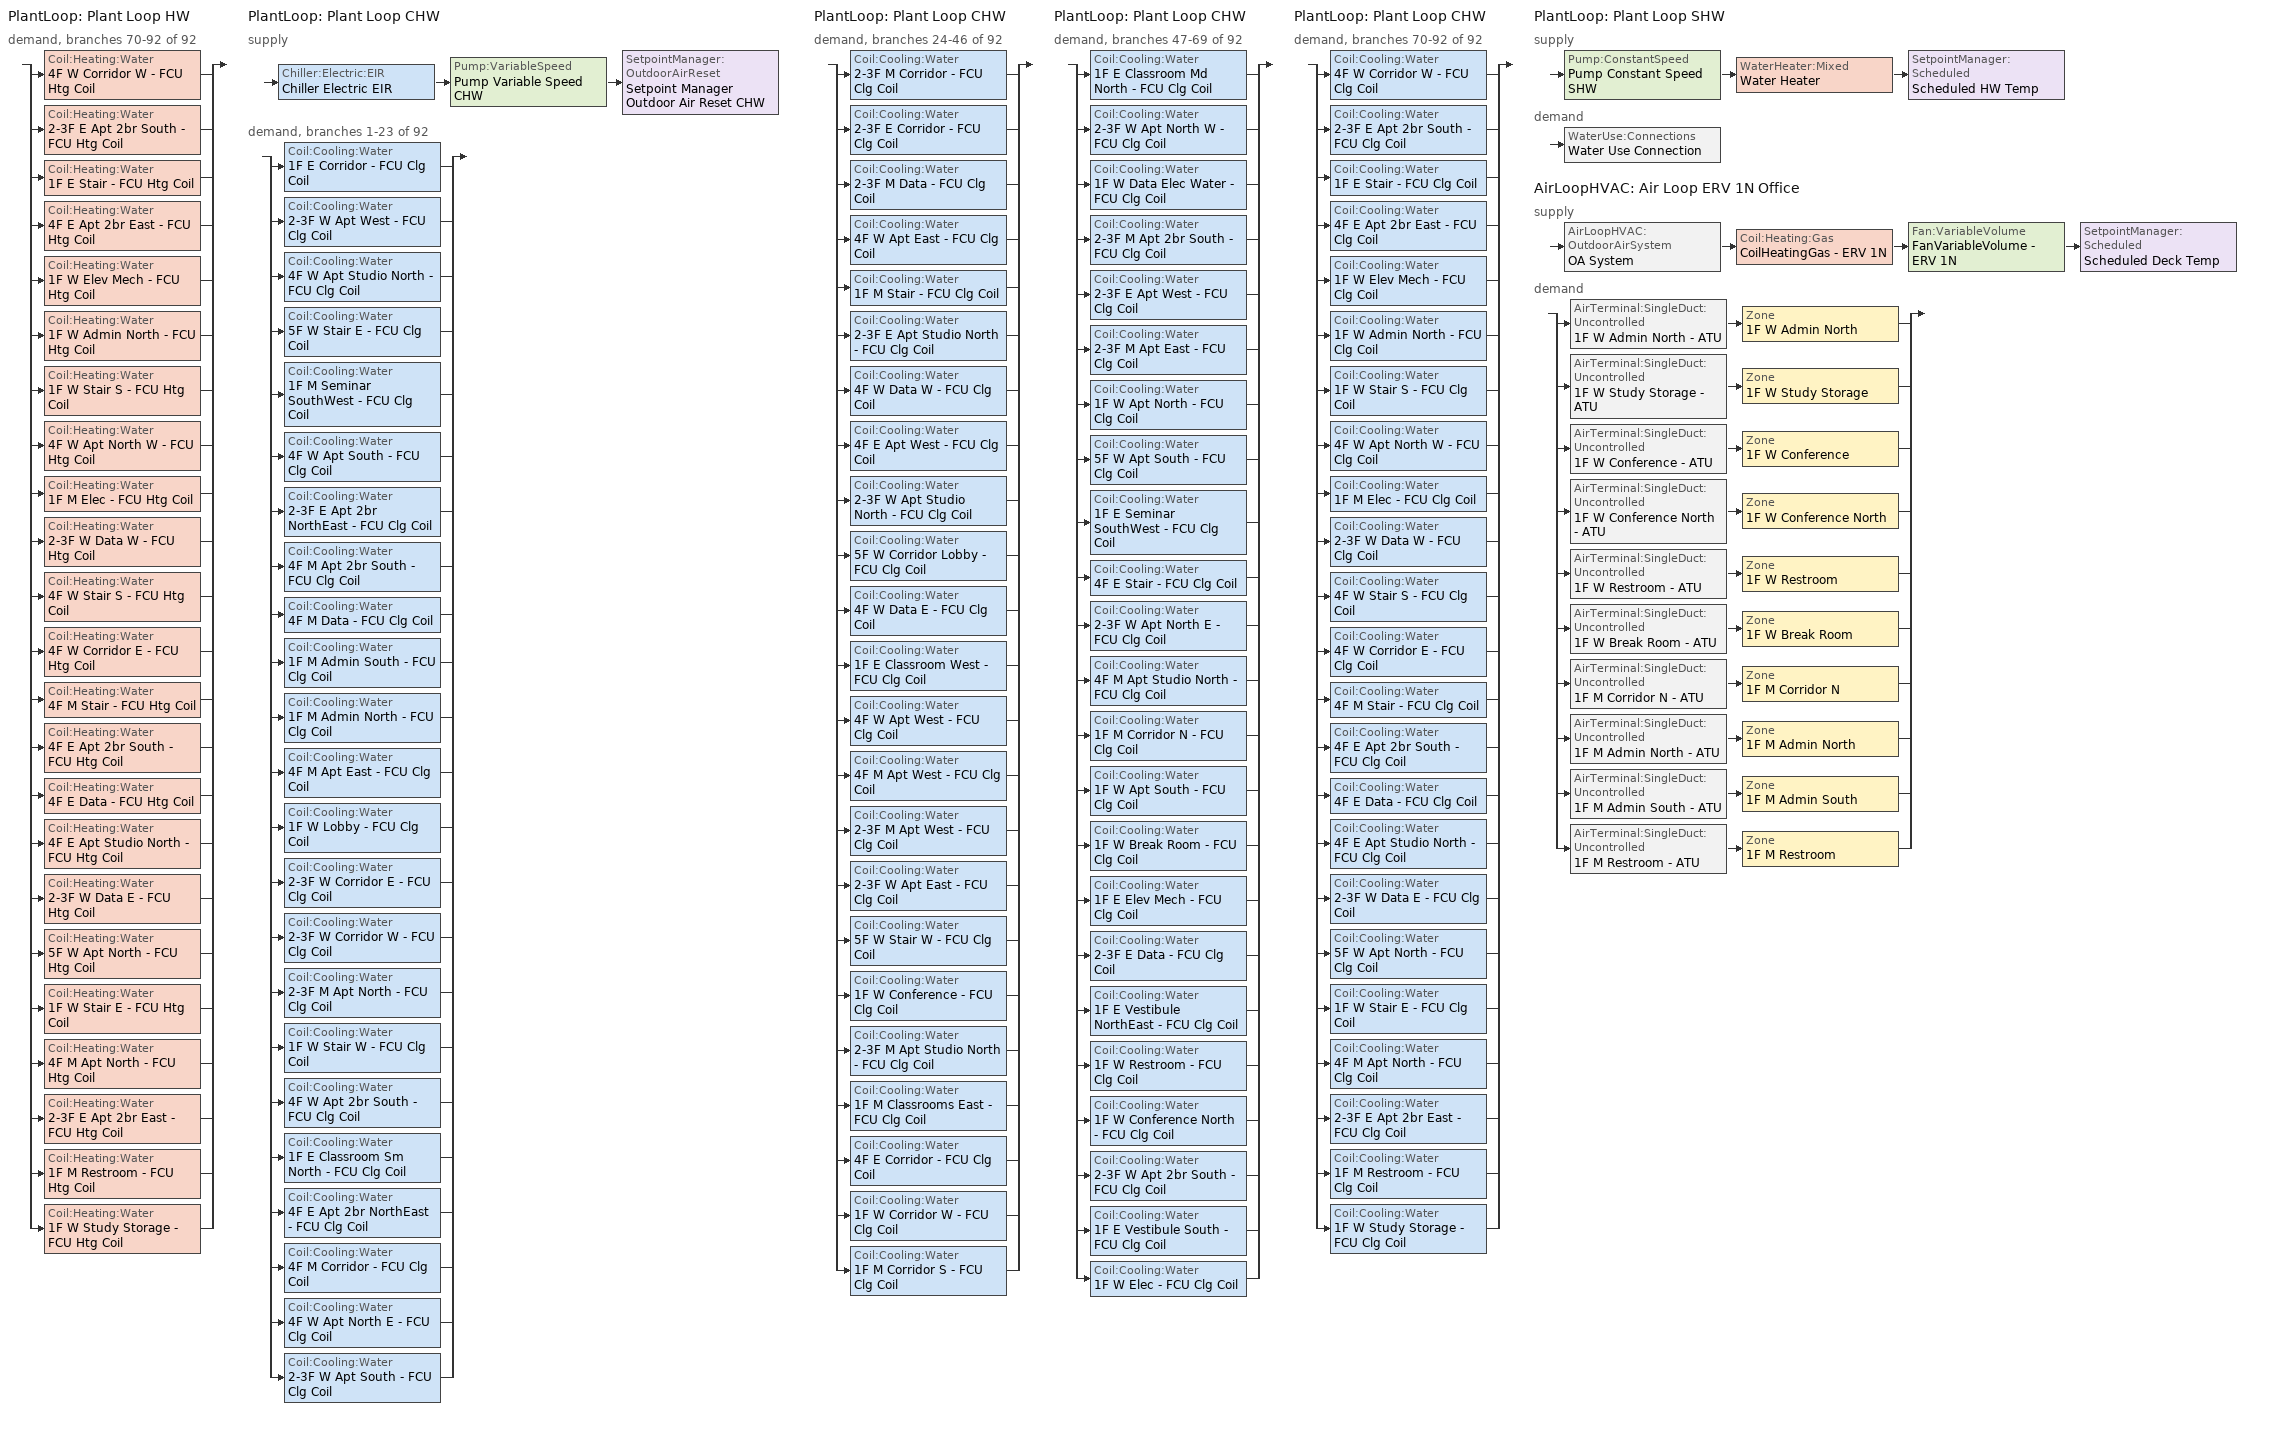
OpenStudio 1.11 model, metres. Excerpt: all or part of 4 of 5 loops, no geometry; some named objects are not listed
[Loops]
PlantLoop 'Plant Loop HW'
 demand, branches 70-92 of 92: split
  | Coil:Heating:Water '4F W Corridor W - FCU Htg Coil'
  | Coil:Heating:Water '2-3F E Apt 2br South - FCU Htg Coil'
  | Coil:Heating:Water '1F E Stair - FCU Htg Coil'
  | Coil:Heating:Water '4F E Apt 2br East - FCU Htg Coil'
  | Coil:Heating:Water '1F W Elev Mech - FCU Htg Coil'
  | Coil:Heating:Water '1F W Admin North - FCU Htg Coil'
  | Coil:Heating:Water '1F W Stair S - FCU Htg Coil'
  | Coil:Heating:Water '4F W Apt North W - FCU Htg Coil'
  | Coil:Heating:Water '1F M Elec - FCU Htg Coil'
  | Coil:Heating:Water '2-3F W Data W - FCU Htg Coil'
  | Coil:Heating:Water '4F W Stair S - FCU Htg Coil'
  | Coil:Heating:Water '4F W Corridor E - FCU Htg Coil'
  | Coil:Heating:Water '4F M Stair - FCU Htg Coil'
  | Coil:Heating:Water '4F E Apt 2br South - FCU Htg Coil'
  | Coil:Heating:Water '4F E Data - FCU Htg Coil'
  | Coil:Heating:Water '4F E Apt Studio North - FCU Htg Coil'
  | Coil:Heating:Water '2-3F W Data E - FCU Htg Coil'
  | Coil:Heating:Water '5F W Apt North - FCU Htg Coil'
  | Coil:Heating:Water '1F W Stair E - FCU Htg Coil'
  | Coil:Heating:Water '4F M Apt North - FCU Htg Coil'
  | Coil:Heating:Water '2-3F E Apt 2br East - FCU Htg Coil'
  | Coil:Heating:Water '1F M Restroom - FCU Htg Coil'
  | Coil:Heating:Water '1F W Study Storage - FCU Htg Coil'
PlantLoop 'Plant Loop CHW'
 supply: Chiller:Electric:EIR 'Chiller Electric EIR' > Pump:VariableSpeed 'Pump Variable Speed CHW' > SetpointManager:OutdoorAirReset 'Setpoint Manager Outdoor Air Reset CHW'
 demand, branches 1-23 of 92: split
  | Coil:Cooling:Water '1F E Corridor - FCU Clg Coil'
  | Coil:Cooling:Water '2-3F W Apt West - FCU Clg Coil'
  | Coil:Cooling:Water '4F W Apt Studio North - FCU Clg Coil'
  | Coil:Cooling:Water '5F W Stair E - FCU Clg Coil'
  | Coil:Cooling:Water '1F M Seminar SouthWest - FCU Clg Coil'
  | Coil:Cooling:Water '4F W Apt South - FCU Clg Coil'
  | Coil:Cooling:Water '2-3F E Apt 2br NorthEast - FCU Clg Coil'
  | Coil:Cooling:Water '4F M Apt 2br South - FCU Clg Coil'
  | Coil:Cooling:Water '4F M Data - FCU Clg Coil'
  | Coil:Cooling:Water '1F M Admin South - FCU Clg Coil'
  | Coil:Cooling:Water '1F M Admin North - FCU Clg Coil'
  | Coil:Cooling:Water '4F M Apt East - FCU Clg Coil'
  | Coil:Cooling:Water '1F W Lobby - FCU Clg Coil'
  | Coil:Cooling:Water '2-3F W Corridor E - FCU Clg Coil'
  | Coil:Cooling:Water '2-3F W Corridor W - FCU Clg Coil'
  | Coil:Cooling:Water '2-3F M Apt North - FCU Clg Coil'
  | Coil:Cooling:Water '1F W Stair W - FCU Clg Coil'
  | Coil:Cooling:Water '4F W Apt 2br South - FCU Clg Coil'
  | Coil:Cooling:Water '1F E Classroom Sm North - FCU Clg Coil'
  | Coil:Cooling:Water '4F E Apt 2br NorthEast - FCU Clg Coil'
  | Coil:Cooling:Water '4F M Corridor - FCU Clg Coil'
  | Coil:Cooling:Water '4F W Apt North E - FCU Clg Coil'
  | Coil:Cooling:Water '2-3F W Apt South - FCU Clg Coil'
PlantLoop 'Plant Loop CHW'
 demand, branches 24-46 of 92: split
  | Coil:Cooling:Water '2-3F M Corridor - FCU Clg Coil'
  | Coil:Cooling:Water '2-3F E Corridor - FCU Clg Coil'
  | Coil:Cooling:Water '2-3F M Data - FCU Clg Coil'
  | Coil:Cooling:Water '4F W Apt East - FCU Clg Coil'
  | Coil:Cooling:Water '1F M Stair - FCU Clg Coil'
  | Coil:Cooling:Water '2-3F E Apt Studio North - FCU Clg Coil'
  | Coil:Cooling:Water '4F W Data W - FCU Clg Coil'
  | Coil:Cooling:Water '4F E Apt West - FCU Clg Coil'
  | Coil:Cooling:Water '2-3F W Apt Studio North - FCU Clg Coil'
  | Coil:Cooling:Water '5F W Corridor Lobby - FCU Clg Coil'
  | Coil:Cooling:Water '4F W Data E - FCU Clg Coil'
  | Coil:Cooling:Water '1F E Classroom West - FCU Clg Coil'
  | Coil:Cooling:Water '4F W Apt West - FCU Clg Coil'
  | Coil:Cooling:Water '4F M Apt West - FCU Clg Coil'
  | Coil:Cooling:Water '2-3F M Apt West - FCU Clg Coil'
  | Coil:Cooling:Water '2-3F W Apt East - FCU Clg Coil'
  | Coil:Cooling:Water '5F W Stair W - FCU Clg Coil'
  | Coil:Cooling:Water '1F W Conference - FCU Clg Coil'
  | Coil:Cooling:Water '2-3F M Apt Studio North - FCU Clg Coil'
  | Coil:Cooling:Water '1F M Classrooms East - FCU Clg Coil'
  | Coil:Cooling:Water '4F E Corridor - FCU Clg Coil'
  | Coil:Cooling:Water '1F W Corridor W - FCU Clg Coil'
  | Coil:Cooling:Water '1F M Corridor S - FCU Clg Coil'
PlantLoop 'Plant Loop CHW'
 demand, branches 47-69 of 92: split
  | Coil:Cooling:Water '1F E Classroom Md North - FCU Clg Coil'
  | Coil:Cooling:Water '2-3F W Apt North W - FCU Clg Coil'
  | Coil:Cooling:Water '1F W Data Elec Water - FCU Clg Coil'
  | Coil:Cooling:Water '2-3F M Apt 2br South - FCU Clg Coil'
  | Coil:Cooling:Water '2-3F E Apt West - FCU Clg Coil'
  | Coil:Cooling:Water '2-3F M Apt East - FCU Clg Coil'
  | Coil:Cooling:Water '1F W Apt North - FCU Clg Coil'
  | Coil:Cooling:Water '5F W Apt South - FCU Clg Coil'
  | Coil:Cooling:Water '1F E Seminar SouthWest - FCU Clg Coil'
  | Coil:Cooling:Water '4F E Stair - FCU Clg Coil'
  | Coil:Cooling:Water '2-3F W Apt North E - FCU Clg Coil'
  | Coil:Cooling:Water '4F M Apt Studio North - FCU Clg Coil'
  | Coil:Cooling:Water '1F M Corridor N - FCU Clg Coil'
  | Coil:Cooling:Water '1F W Apt South - FCU Clg Coil'
  | Coil:Cooling:Water '1F W Break Room - FCU Clg Coil'
  | Coil:Cooling:Water '1F E Elev Mech - FCU Clg Coil'
  | Coil:Cooling:Water '2-3F E Data - FCU Clg Coil'
  | Coil:Cooling:Water '1F E Vestibule NorthEast - FCU Clg Coil'
  | Coil:Cooling:Water '1F W Restroom - FCU Clg Coil'
  | Coil:Cooling:Water '1F W Conference North - FCU Clg Coil'
  | Coil:Cooling:Water '2-3F W Apt 2br South - FCU Clg Coil'
  | Coil:Cooling:Water '1F E Vestibule South - FCU Clg Coil'
  | Coil:Cooling:Water '1F W Elec - FCU Clg Coil'
PlantLoop 'Plant Loop CHW'
 demand, branches 70-92 of 92: split
  | Coil:Cooling:Water '4F W Corridor W - FCU Clg Coil'
  | Coil:Cooling:Water '2-3F E Apt 2br South - FCU Clg Coil'
  | Coil:Cooling:Water '1F E Stair - FCU Clg Coil'
  | Coil:Cooling:Water '4F E Apt 2br East - FCU Clg Coil'
  | Coil:Cooling:Water '1F W Elev Mech - FCU Clg Coil'
  | Coil:Cooling:Water '1F W Admin North - FCU Clg Coil'
  | Coil:Cooling:Water '1F W Stair S - FCU Clg Coil'
  | Coil:Cooling:Water '4F W Apt North W - FCU Clg Coil'
  | Coil:Cooling:Water '1F M Elec - FCU Clg Coil'
  | Coil:Cooling:Water '2-3F W Data W - FCU Clg Coil'
  | Coil:Cooling:Water '4F W Stair S - FCU Clg Coil'
  | Coil:Cooling:Water '4F W Corridor E - FCU Clg Coil'
  | Coil:Cooling:Water '4F M Stair - FCU Clg Coil'
  | Coil:Cooling:Water '4F E Apt 2br South - FCU Clg Coil'
  | Coil:Cooling:Water '4F E Data - FCU Clg Coil'
  | Coil:Cooling:Water '4F E Apt Studio North - FCU Clg Coil'
  | Coil:Cooling:Water '2-3F W Data E - FCU Clg Coil'
  | Coil:Cooling:Water '5F W Apt North - FCU Clg Coil'
  | Coil:Cooling:Water '1F W Stair E - FCU Clg Coil'
  | Coil:Cooling:Water '4F M Apt North - FCU Clg Coil'
  | Coil:Cooling:Water '2-3F E Apt 2br East - FCU Clg Coil'
  | Coil:Cooling:Water '1F M Restroom - FCU Clg Coil'
  | Coil:Cooling:Water '1F W Study Storage - FCU Clg Coil'
PlantLoop 'Plant Loop SHW'
 supply: Pump:ConstantSpeed 'Pump Constant Speed SHW' > WaterHeater:Mixed 'Water Heater' > SetpointManager:Scheduled 'Scheduled HW Temp'
 demand: WaterUse:Connections 'Water Use Connection'
AirLoopHVAC 'Air Loop ERV 1N Office'
 supply: AirLoopHVAC:OutdoorAirSystem 'OA System' > Coil:Heating:Gas 'CoilHeatingGas - ERV 1N' > Fan:VariableVolume 'FanVariableVolume - ERV 1N' > SetpointManager:Scheduled 'Scheduled Deck Temp'
 demand: split
  | AirTerminal:SingleDuct:Uncontrolled '1F W Admin North - ATU' > Zone '1F W Admin North'
  | AirTerminal:SingleDuct:Uncontrolled '1F W Study Storage - ATU' > Zone '1F W Study Storage'
  | AirTerminal:SingleDuct:Uncontrolled '1F W Conference - ATU' > Zone '1F W Conference'
  | AirTerminal:SingleDuct:Uncontrolled '1F W Conference North - ATU' > Zone '1F W Conference North'
  | AirTerminal:SingleDuct:Uncontrolled '1F W Restroom - ATU' > Zone '1F W Restroom'
  | AirTerminal:SingleDuct:Uncontrolled '1F W Break Room - ATU' > Zone '1F W Break Room'
  | AirTerminal:SingleDuct:Uncontrolled '1F M Corridor N - ATU' > Zone '1F M Corridor N'
  | AirTerminal:SingleDuct:Uncontrolled '1F M Admin North - ATU' > Zone '1F M Admin North'
  | AirTerminal:SingleDuct:Uncontrolled '1F M Admin South - ATU' > Zone '1F M Admin South'
  | AirTerminal:SingleDuct:Uncontrolled '1F M Restroom - ATU' > Zone '1F M Restroom'
[Sizing:Zone] Zone Cooling Design Supply Air Temperature Input Method=SupplyAirTemperature; Zone Cooling Design Supply Air Temperature {C}=12.7778; Zone Cooling Design Supply Air Temperature Difference {deltaC}=11.11; Zone Heating Design Supply Air Temperature Input Method=SupplyAirTemperature; Zone Heating Design Supply Air Temperature {C}=40; Zone Heating Design Supply Air Temperature Difference {deltaC}=11.11; Zone Cooling Design Supply Air Humidity Ratio {kg-H2O/kg-air}=0.0085; Zone Heating Design Supply Air Humidity Ratio {kg-H2O/kg-air}=0.008; Cooling Design Air Flow Method=DesignDay; Heating Design Air Flow Method=DesignDay; Account for Dedicated Outdoor Air System=No; Dedicated Outdoor Air System Control Strategy=NeutralSupplyAir; Dedicated Outdoor Air Low Setpoint Temperature for Design {C}=Autosize; Dedicated Outdoor Air High Setpoint Temperature for Design {C}=Autosize
1F W Stair E; 4F E Apt Studio North; 1F M Elec; 1F M Corridor N; 4F W Apt North W; 1F W Admin North; 1F W Break Room; 2-3F W Data E; 4F W Corridor E; 1F W Conference; 1F W Study Storage; 4F E Data; 1F W Conference North; 1F W Restroom; 4F W Corridor W; 5F W Apt North; 1F M Admin South; 1F M Admin North; 1F M Restroom; 4F M Stair; 4F W Stair S; 2-3F E Apt 2br South; 1F W Stair S; 2-3F E Apt 2br East; 1F W Elev Mech; 1F E Stair; 2-3F W Data W; 4F E Apt 2br East; 4F E Apt 2br South; 4F M Apt North
[Zone equipment]
1F W Stair E: 1F W Stair E - FCU
4F E Apt Studio North: 4F E Apt Studio North - FCU, 4F E Apt Studio North EF
1F M Elec: 1F M Elec - FCU
1F M Corridor N: 1F M Corridor N - FCU, 1F M Corridor N - ATU
4F W Apt North W: 4F W Apt North W - FCU, 4F W Apt North W EF
1F W Admin North: 1F W Admin North - FCU, 1F W Admin North - ATU
1F W Break Room: 1F W Break Room - FCU, 1F W Break Room - ATU
2-3F W Data E: 2-3F W Data E - FCU
4F W Corridor E: 4F W Corridor E - FCU, 4F W Corridor E EF
1F W Conference: 1F W Conference - FCU, 1F W Conference - ATU
1F W Study Storage: 1F W Study Storage - FCU, 1F W Study Storage - ATU
4F E Data: 4F E Data - FCU
1F W Conference North: 1F W Conference North - FCU, 1F W Conference North - ATU
1F W Restroom: 1F W Restroom - FCU, 1F W Restroom - ATU
4F W Corridor W: 4F W Corridor W - FCU, 4F W Corridor W EF
5F W Apt North: 5F W Apt North - FCU, 5F W Apt North EF
1F M Admin South: 1F M Admin South - FCU, 1F M Admin South - ATU
1F M Admin North: 1F M Admin North - FCU, 1F M Admin North - ATU
1F M Restroom: 1F M Restroom - FCU, 1F M Restroom - ATU
4F M Stair: 4F M Stair - FCU
4F W Stair S: 4F W Stair S - FCU
2-3F E Apt 2br South: 2-3F E Apt 2br South - FCU, 2-3F E Apt 2br South EF
1F W Stair S: 1F W Stair S - FCU
2-3F E Apt 2br East: 2-3F E Apt 2br East - FCU, 2-3F E Apt 2br East EF
1F W Elev Mech: 1F W Elev Mech - FCU
1F E Stair: 1F E Stair - FCU
2-3F W Data W: 2-3F W Data W - FCU
4F E Apt 2br East: 4F E Apt 2br East - FCU, 4F E Apt 2br East EF
4F E Apt 2br South: 4F E Apt 2br South - FCU, 4F E Apt 2br South EF
4F M Apt North: 4F M Apt North - FCU, 4F M Apt North EF
[PlantLoop] Plant Loop Volume {m3}=Autocalculate; Load Distribution Scheme=Optimal
Name | Maximum Loop Temperature {C} | Minimum Loop Temperature {C} | Maximum Loop Flow Rate {m3/s}
Plant Loop CHW | 15.5556 | 5.68434e-14 | Autosize
Plant Loop SHW
[Sizing:Plant] Sizing Option=NonCoincident; Zone Timesteps in Averaging Window=1; Coincident Sizing Factor Mode=None
Name | Loop Type | Design Loop Exit Temperature {C} | Loop Design Temperature Difference {deltaC}
Plant Loop CHW | Cooling | 6.66667 | 6.66667
Plant Loop SHW | Heating | 82 | 11
[SetpointManager:OutdoorAirReset]
Setpoint Manager Outdoor Air Reset CHW: Control Variable=Temperature; Setpoint at Outdoor Low Temperature {C}=11.1111; Outdoor Low Temperature {C}=4.44444; Setpoint at Outdoor High Temperature {C}=6.66667; Outdoor High Temperature {C}=15.5556
[Chiller:Electric:EIR]
Chiller Electric EIR: Reference Capacity {W}=910513; Reference COP {W/W}=4.1; Reference Leaving Chilled Water Temperature {C}=8.88889; Reference Entering Condenser Fluid Temperature {C}=18.3333; Reference Chilled Water Flow Rate {m3/s}=0.0326176; Cooling Capacity Function of Temperature Curve=Curve Biquadratic 1; Electric Input to Cooling Output Ratio Function of Temperature Curve=Curve Biquadratic 2; Electric Input to Cooling Output Ratio Function of Part Load Ratio Curve=Curve Quadratic 1; Minimum Part Load Ratio=0.1; Minimum Unloading Ratio=0.2; Condenser Type=EvaporativelyCooled; Chiller Flow Mode=ConstantFlow; Design Heat Recovery Water Flow Rate {m3/s}=0; Sizing Factor=1; Basin Heater Capacity {W/K}=0; Basin Heater Setpoint Temperature {C}=10
[Coil:Heating:Water] Performance Input Method=NominalCapacity; Rated Inlet Water Temperature {C}=60; Rated Inlet Air Temperature {C}=20; Rated Outlet Water Temperature {C}=29.4444; Rated Outlet Air Temperature {C}=29.4444
Name | Availability Schedule | Rated Capacity {W}
4F W Corridor W - FCU Htg Coil | Always On Discrete | 9574.63
2-3F E Apt 2br South - FCU Htg Coil; 4F E Apt 2br South - FCU Htg Coil | Always On Discrete | 9129.75
1F E Stair - FCU Htg Coil; 1F W Stair S - FCU Htg Coil; 1F W Stair E - FCU Htg Coil | Always On Discrete | 5158.05
4F E Apt 2br East - FCU Htg Coil | Always On Discrete | 15126
1F W Elev Mech - FCU Htg Coil; 1F M Elec - FCU Htg Coil; 2-3F W Data W - FCU Htg Coil; 4F W Corridor E - FCU Htg Coil; 4F E Data - FCU Htg Coil; 2-3F W Data E - FCU Htg Coil | Always OFF | 0
1F W Admin North - FCU Htg Coil | Always On Discrete | 7287.51
4F W Apt North W - FCU Htg Coil; 5F W Apt North - FCU Htg Coil | Always On Discrete | 18814
4F W Stair S - FCU Htg Coil; 4F M Stair - FCU Htg Coil | Always On Discrete | 4077.5
4F E Apt Studio North - FCU Htg Coil | Always On Discrete | 11425.1
4F M Apt North - FCU Htg Coil | Always On Discrete | 7388.91
2-3F E Apt 2br East - FCU Htg Coil | Always On Discrete | Autosize
1F M Restroom - FCU Htg Coil | Always On Discrete | 1434.58
1F W Study Storage - FCU Htg Coil | Always On Discrete | 7344.95
[Coil:Cooling:Water] Design Inlet Water Temperature {C}=7.77778; Design Inlet Air Temperature {C}=21.1111; Design Outlet Air Temperature {C}=14.4444; Type of Analysis=SimpleAnalysis; Heat Exchanger Configuration=CounterFlow
Name | Availability Schedule | Design Water Flow Rate {m3/s} | Design Air Flow Rate {m3/s}
1F E Corridor - FCU Clg Coil; 2-3F W Apt West - FCU Clg Coil; 4F W Apt Studio North - FCU Clg Coil; 5F W Stair E - FCU Clg Coil; 1F M Seminar SouthWest - FCU Clg Coil; 4F W Apt South - FCU Clg Coil; 2-3F E Apt 2br NorthEast - FCU Clg Coil; 4F M Apt 2br South - FCU Clg Coil; 4F M Data - FCU Clg Coil; 1F M Admin South - FCU Clg Coil; 1F M Admin North - FCU Clg Coil; 4F M Apt East - FCU Clg Coil; 1F W Lobby - FCU Clg Coil; 2-3F W Corridor E - FCU Clg Coil; 2-3F W Corridor W - FCU Clg Coil; 2-3F M Apt North - FCU Clg Coil; 4F W Apt 2br South - FCU Clg Coil; 4F E Apt 2br NorthEast - FCU Clg Coil; 4F M Corridor - FCU Clg Coil; 4F W Apt North E - FCU Clg Coil; 2-3F W Apt South - FCU Clg Coil; 2-3F M Corridor - FCU Clg Coil; 2-3F E Corridor - FCU Clg Coil; 2-3F M Data - FCU Clg Coil; 4F W Apt East - FCU Clg Coil; 2-3F E Apt Studio North - FCU Clg Coil; 4F W Data W - FCU Clg Coil; 4F E Apt West - FCU Clg Coil; 2-3F W Apt Studio North - FCU Clg Coil; 5F W Corridor Lobby - FCU Clg Coil; 4F W Data E - FCU Clg Coil; 1F E Classroom West - FCU Clg Coil; 4F W Apt West - FCU Clg Coil; 4F M Apt West - FCU Clg Coil; 2-3F M Apt West - FCU Clg Coil; 2-3F W Apt East - FCU Clg Coil; 5F W Stair W - FCU Clg Coil; 1F W Conference - FCU Clg Coil; 2-3F M Apt Studio North - FCU Clg Coil; 1F M Classrooms East - FCU Clg Coil; 4F E Corridor - FCU Clg Coil; 1F M Corridor S - FCU Clg Coil; 2-3F W Apt North W - FCU Clg Coil; 1F W Data Elec Water - FCU Clg Coil; 2-3F M Apt 2br South - FCU Clg Coil; 2-3F E Apt West - FCU Clg Coil; 2-3F M Apt East - FCU Clg Coil; 1F W Apt North - FCU Clg Coil; 5F W Apt South - FCU Clg Coil; 1F E Seminar SouthWest - FCU Clg Coil; 4F E Stair - FCU Clg Coil; 2-3F W Apt North E - FCU Clg Coil; 4F M Apt Studio North - FCU Clg Coil; 1F M Corridor N - FCU Clg Coil; 1F W Apt South - FCU Clg Coil; 1F W Break Room - FCU Clg Coil; 1F E Elev Mech - FCU Clg Coil; 2-3F E Data - FCU Clg Coil; 1F W Restroom - FCU Clg Coil; 1F W Conference North - FCU Clg Coil; 2-3F W Apt 2br South - FCU Clg Coil; 1F W Elec - FCU Clg Coil; 4F W Corridor W - FCU Clg Coil; 2-3F E Apt 2br South - FCU Clg Coil; 4F E Apt 2br East - FCU Clg Coil; 1F W Elev Mech - FCU Clg Coil; 1F W Admin North - FCU Clg Coil; 4F W Apt North W - FCU Clg Coil; 1F M Elec - FCU Clg Coil; 2-3F W Data W - FCU Clg Coil; 4F W Stair S - FCU Clg Coil; 4F W Corridor E - FCU Clg Coil; 4F M Stair - FCU Clg Coil; 4F E Apt 2br South - FCU Clg Coil; 4F E Data - FCU Clg Coil; 4F E Apt Studio North - FCU Clg Coil; 2-3F W Data E - FCU Clg Coil; 5F W Apt North - FCU Clg Coil; 4F M Apt North - FCU Clg Coil; 2-3F E Apt 2br East - FCU Clg Coil; 1F M Restroom - FCU Clg Coil; 1F W Study Storage - FCU Clg Coil | Always On Discrete
1F W Stair W - FCU Clg Coil; 1F M Stair - FCU Clg Coil; 1F E Vestibule NorthEast - FCU Clg Coil; 1F E Vestibule South - FCU Clg Coil; 1F E Stair - FCU Clg Coil; 1F W Stair S - FCU Clg Coil; 1F W Stair E - FCU Clg Coil | Always OFF
1F E Classroom Sm North - FCU Clg Coil; 1F E Classroom Md North - FCU Clg Coil | Always On Discrete | Autosize
1F W Corridor W - FCU Clg Coil | Always On Discrete | Autosize | Autosize
[ZoneHVAC:FourPipeFanCoil] Availability Schedule=Always On Discrete; Capacity Control Method=CyclingFan; Maximum Supply Air Flow Rate {m3/s}=autosize; Maximum Outdoor Air Flow Rate {m3/s}=0
Name | Supply Air Fan | Cooling Coil | Maximum Cold Water Flow Rate {m3/s} | Heating Coil | Maximum Hot Water Flow Rate {m3/s} | Medium Speed Supply Air Flow Ratio | Outdoor Air Schedule | Low Speed Supply Air Flow Ratio
4F W Corridor W - FCU | 4F W Corridor W - FCU Fan | 4F W Corridor W - FCU Clg Coil | autosize | 4F W Corridor W - FCU Htg Coil | autosize
2-3F E Apt 2br South - FCU | 2-3F E Apt 2br South - FCU Fan | 2-3F E Apt 2br South - FCU Clg Coil | autosize | 2-3F E Apt 2br South - FCU Htg Coil | autosize
1F E Stair - FCU | 1F E Stair - FCU Fan | 1F E Stair - FCU Clg Coil | autosize | 1F E Stair - FCU Htg Coil | autosize
4F E Apt 2br East - FCU | 4F E Apt 2br East - FCU Fan | 4F E Apt 2br East - FCU Clg Coil | autosize | 4F E Apt 2br East - FCU Htg Coil | autosize | 0.66
1F W Elev Mech - FCU | 1F W Elev Mech - FCU Fan | 1F W Elev Mech - FCU Clg Coil | autosize | 1F W Elev Mech - FCU Htg Coil | autosize
1F W Admin North - FCU | 1F W Admin North - FCU Fan | 1F W Admin North - FCU Clg Coil | autosize | 1F W Admin North - FCU Htg Coil | autosize |  | ControllerOutdoorAir - Offices
1F W Stair S - FCU | 1F W Stair S - FCU Fan | 1F W Stair S - FCU Clg Coil | autosize | 1F W Stair S - FCU Htg Coil | autosize
4F W Apt North W - FCU | 4F W Apt North W - FCU Fan | 4F W Apt North W - FCU Clg Coil | autosize | 4F W Apt North W - FCU Htg Coil | autosize | 0.66
1F M Elec - FCU | 1F M Elec - FCU Fan | 1F M Elec - FCU Clg Coil | autosize | 1F M Elec - FCU Htg Coil | autosize
2-3F W Data W - FCU | 2-3F W Data W - FCU Fan | 2-3F W Data W - FCU Clg Coil | autosize | 2-3F W Data W - FCU Htg Coil | autosize
4F W Stair S - FCU | 4F W Stair S - FCU Fan | 4F W Stair S - FCU Clg Coil | autosize | 4F W Stair S - FCU Htg Coil | autosize
4F W Corridor E - FCU | 4F W Corridor E - FCU Fan | 4F W Corridor E - FCU Clg Coil | autosize | 4F W Corridor E - FCU Htg Coil | autosize
4F M Stair - FCU | 4F M Stair - FCU Fan | 4F M Stair - FCU Clg Coil | autosize | 4F M Stair - FCU Htg Coil | autosize
4F E Apt 2br South - FCU | 4F E Apt 2br South - FCU Fan | 4F E Apt 2br South - FCU Clg Coil | autosize | 4F E Apt 2br South - FCU Htg Coil | autosize
4F E Data - FCU | 4F E Data - FCU Fan | 4F E Data - FCU Clg Coil | autosize | 4F E Data - FCU Htg Coil | autosize
4F E Apt Studio North - FCU | 4F E Apt Studio North - FCU Fan | 4F E Apt Studio North - FCU Clg Coil | autosize | 4F E Apt Studio North - FCU Htg Coil | autosize | 0.66
2-3F W Data E - FCU | 2-3F W Data E - FCU Fan | 2-3F W Data E - FCU Clg Coil | autosize | 2-3F W Data E - FCU Htg Coil | autosize
5F W Apt North - FCU | 5F W Apt North - FCU Fan | 5F W Apt North - FCU Clg Coil | autosize | 5F W Apt North - FCU Htg Coil | Autosize |  |  | 0.33
1F W Stair E - FCU | 1F W Stair E - FCU Fan | 1F W Stair E - FCU Clg Coil | autosize | 1F W Stair E - FCU Htg Coil | autosize
4F M Apt North - FCU | 4F M Apt North - FCU Fan | 4F M Apt North - FCU Clg Coil | autosize | 4F M Apt North - FCU Htg Coil | autosize
2-3F E Apt 2br East - FCU | 2-3F E Apt 2br East - FCU Fan | 2-3F E Apt 2br East - FCU Clg Coil | Autosize | 2-3F E Apt 2br East - FCU Htg Coil | autosize | 0.66
1F M Restroom - FCU | 1F M Restroom - FCU Fan | 1F M Restroom - FCU Clg Coil | autosize | 1F M Restroom - FCU Htg Coil | autosize
1F W Study Storage - FCU | 1F W Study Storage - FCU Fan | 1F W Study Storage - FCU Clg Coil | autosize | 1F W Study Storage - FCU Htg Coil | autosize |  | ControllerOutdoorAir - Offices
[WaterUse:Connections]
Water Use Connection: Water Use Equipment Name 1=Water Use Equipment 1
[WaterHeater:Mixed]
Water Heater: Tank Volume {m3}=0.00378541; Setpoint Temperature Schedule=Water Heater Setpoint Temperature; Deadband Temperature Difference {deltaC}=2; Maximum Temperature Limit {C}=82.22; Heater Control Type=Modulate; Heater Maximum Capacity {W}=363408; Heater Fuel Type=NaturalGas; Heater Thermal Efficiency=0.92; Off Cycle Parasitic Fuel Consumption Rate {W}=20; Off Cycle Parasitic Fuel Type=NaturalGas; Off Cycle Parasitic Heat Fraction to Tank=0.8; On Cycle Parasitic Fuel Type=NaturalGas; Ambient Temperature Indicator=ThermalZone; Ambient Temperature Schedule=Water Heater Ambient Temperature; Ambient Temperature Thermal Zone=5F W Mech; Off Cycle Loss Coefficient to Ambient Temperature {W/K}=6; On Cycle Loss Coefficient to Ambient Temperature {W/K}=6; Use Side Effectiveness=1; Source Side Effectiveness=1; Use Side Design Flow Rate {m3/s}=autosize; Source Side Design Flow Rate {m3/s}=autosize; Indirect Water Heating Recovery Time {hr}=1.5
[SetpointManager:Scheduled] Control Variable=Temperature
Name | Schedule
Scheduled HW Temp | Temperature SHW
Scheduled Deck Temp | Deck Temperature - 68F
[AirLoopHVAC]
Air Loop ERV 1N Office: Availability Schedule=HVAC Academic + Office; Design Supply Air Flow Rate {m3/s}=AutoSize
[Sizing:System]
Air Loop ERV 1N Office: Type of Load to Size On=VentilationRequirement; Design Outdoor Air Flow Rate {m3/s}=0.943895; Minimum System Air Flow Ratio=0.3; Preheat Design Temperature {C}=7; Preheat Design Humidity Ratio {kg-H2O/kg-Air}=0.008; Precool Design Temperature {C}=12.8; Precool Design Humidity Ratio {kg-H2O/kg-Air}=0.008; Central Cooling Design Supply Air Temperature {C}=12.8; Central Heating Design Supply Air Temperature {C}=16.7; Sizing Option=NonCoincident; 100% Outdoor Air in Cooling=Yes; 100% Outdoor Air in Heating=Yes; Central Cooling Design Supply Air Humidity Ratio {kg-H2O/kg-Air}=0.0085; Central Heating Design Supply Air Humidity Ratio {kg-H2O/kg-Air}=0.008; Cooling Design Air Flow Method=DesignDay; Cooling Design Air Flow Rate {m3/s}=0; Heating Design Air Flow Method=DesignDay; Heating Design Air Flow Rate {m3/s}=0; System Outdoor Air Method=ZoneSum; Zone Maximum Outdoor Air Fraction=1; Cooling Supply Air Flow Rate Per Floor Area {m3/s-m2}=0.00996765; Cooling Fraction of Autosized Cooling Supply Air Flow Rate=1; Cooling Supply Air Flow Rate Per Unit Cooling Capacity {m3/s-W}=3.94755e-05; Heating Supply Air Flow Rate Per Floor Area {m3/s-m2}=0.00996765; Heating Fraction of Autosized Heating Supply Air Flow Rate=1; Heating Fraction of Autosized Cooling Supply Air Flow Rate=1; Heating Supply Air Flow Rate Per Unit Heating Capacity {m3/s-W}=3.15882e-05; Cooling Design Capacity Method=CoolingDesignCapacity; Cooling Design Capacity {W}=Autosize; Cooling Design Capacity Per Floor Area {W/m2}=234.7; Fraction of Autosized Cooling Design Capacity=1; Heating Design Capacity Method=HeatingDesignCapacity; Heating Design Capacity {W}=Autosize; Heating Design Capacity Per Floor Area {W/m2}=157; Fraction of Autosized Heating Design Capacity=1; Central Cooling Capacity Control Method=OnOff
[AirLoopHVAC:OutdoorAirSystem]
OA System: Controller=ControllerOutdoorAir - ERV 1N
[Controller:OutdoorAir]
ControllerOutdoorAir - ERV 1N: Minimum Outdoor Air Flow Rate {m3/s}=0.943895; Maximum Outdoor Air Flow Rate {m3/s}=0.944367; Economizer Control Type=NoEconomizer; Economizer Control Action Type=ModulateFlow; Economizer Maximum Limit Dry-Bulb Temperature {C}=28; Economizer Maximum Limit Enthalpy {J/kg}=64000; Economizer Minimum Limit Dry-Bulb Temperature {C}=-100; Lockout Type=NoLockout; Minimum Limit Type=FixedMinimum; Controller Mechanical Ventilation=Controller Mechanical Ventilation 1; High Humidity Control=No; Heat Recovery Bypass Control Type=BypassWhenOAFlowGreaterThanMinimum
[Controller:MechanicalVentilation]
Controller Mechanical Ventilation 1: Availability Schedule=Always On Discrete 1; System Outdoor Air Method=ZoneSum
[Coil:Heating:Gas]
CoilHeatingGas - ERV 1N: Availability Schedule=Always On Discrete 1; Gas Burner Efficiency=0.8; Nominal Capacity {W}=28721; Parasitic Electric Load {W}=0; Parasitic Gas Load {W}=0
[Fan:VariableVolume]
FanVariableVolume - ERV 1N: Availability Schedule=Always On Discrete; Fan Efficiency=0.6045; Pressure Rise {Pa}=1005.15; Maximum Flow Rate {m3/s}=0.943895; Fan Power Minimum Flow Rate Input Method=FixedFlowRate; Fan Power Minimum Flow Fraction=0; Fan Power Minimum Air Flow Rate {m3/s}=0; Motor Efficiency=0.93; Motor In Airstream Fraction=1; Fan Power Coefficient 1=0.0407599; Fan Power Coefficient 2=0.088045; Fan Power Coefficient 3=-0.0729261; Fan Power Coefficient 4=0.94374; Fan Power Coefficient 5=0
[AirTerminal:SingleDuct:Uncontrolled] Availability Schedule=Always On Discrete 1; Maximum Air Flow Rate {m3/s}=AutoSize
1F M Admin North - ATU; 1F M Admin South - ATU; 1F M Corridor N - ATU; 1F W Admin North - ATU; 1F W Break Room - ATU; 1F W Conference - ATU; 1F W Conference North - ATU; 1F W Restroom - ATU; 1F W Study Storage - ATU; 1F M Restroom - ATU
[Fan:ZoneExhaust] Fan Efficiency=0.6; System Availability Manager Coupling Mode=Decoupled
Name | Pressure Rise {Pa} | Maximum Flow Rate {m3/s}
4F W Apt North W EF; 5F W Apt North EF | 62.2722 | 0.141584
4F E Apt 2br East EF; 2-3F E Apt 2br East EF | 62.2722 | 0.0707921
2-3F E Apt 2br South EF; 4F E Apt 2br South EF; 4F M Apt North EF | 62.2722 | 0.0471947
4F E Apt Studio North EF | 62.2722 | 0.0943895
4F W Corridor W EF | 44.836 | 0.0471947
4F W Corridor E EF | 44.836 | 0.0943895
[WaterUse:Equipment:Definition]
Water Use Equipment - North: Peak Flow Rate {m3/s}=0.000326807
[WaterUse:Equipment]
Water Use Equipment 1: Water Use Equipment Definition=Water Use Equipment - North; Space=1F W Apt North W; Flow Rate Fraction Schedule=90.1-2007 PBM - ApartmentHighRise - SHW
[Pump:VariableSpeed]
Pump Variable Speed CHW: Rated Flow Rate {m3/s}=0.0378541; Rated Pump Head {Pa}=418469; Motor Efficiency=0.94; Pump Control Type=Intermittent
[Fan:OnOff] Availability Schedule=Always On Discrete; Fan Efficiency=0.7; Motor Efficiency=0.9; Motor In Airstream Fraction=1
Name | Pressure Rise {Pa} | Maximum Flow Rate {m3/s} | Fan Power Ratio Function of Speed Ratio Curve | Fan Efficiency Ratio Function of Speed Ratio Curve
2-3F W Data W - FCU Fan | 2126.26 | 0.245413 | Fan On Off Power Curve 2 | Fan On Off Efficiency Curve 2
4F W Apt North W - FCU Fan | 498.044 | 1.57158 | Fan On Off Power Curve 5 | Fan On Off Efficiency Curve 5
1F M Elec - FCU Fan | 526.504 | 0.99109 | Fan On Off Power Curve 7 | Fan On Off Efficiency Curve 7
4F M Stair - FCU Fan | 792.586 | 0.438911 | Fan On Off Power Curve 8 | Fan On Off Efficiency Curve 8
4F W Corridor W - FCU Fan | 451.289 | 0.578136 | Fan On Off Power Curve 13 | Fan On Off Efficiency Curve 13
4F W Stair S - FCU Fan | 396.3 | 0.438911 | Fan On Off Power Curve 14 | Fan On Off Efficiency Curve 14
1F W Stair S - FCU Fan | 368.553 | 0.471947 | Fan On Off Power Curve 17 | Fan On Off Efficiency Curve 17
4F E Apt 2br South - FCU Fan | 792.586 | 0.877822 | Fan On Off Power Curve 19 | Fan On Off Efficiency Curve 19
2-3F E Apt 2br East - FCU Fan | 746.435 | 1.49135 | Fan On Off Power Curve 22 | Fan On Off Efficiency Curve 22
1F W Elev Mech - FCU Fan | 2126.26 | 0.245413 | Fan On Off Power Curve 24 | Fan On Off Efficiency Curve 24
4F W Corridor E - FCU Fan | 307.127 | 0.141584 | Fan On Off Power Curve 26 | Fan On Off Efficiency Curve 26
5F W Apt North - FCU Fan | 498.044 | 1.57158 | Fan On Off Power Curve 27 | Fan On Off Efficiency Curve 27
1F M Restroom - FCU Fan | 368.553 | 0.117987 | Fan On Off Power Curve 28 | Fan On Off Efficiency Curve 28
4F M Apt North - FCU Fan | 653.462 | 0.665446 | Fan On Off Power Curve 29 | Fan On Off Efficiency Curve 29
1F W Study Storage - FCU Fan | 273.535 | 0.604093 | Fan On Off Power Curve 31 | Fan On Off Efficiency Curve 31
2-3F E Apt 2br South - FCU Fan | 792.586 | 0.877822 | Fan On Off Power Curve 34 | Fan On Off Efficiency Curve 34
4F E Apt 2br East - FCU Fan | 746.435 | 1.49135 | Fan On Off Power Curve 52 | Fan On Off Efficiency Curve 52
4F E Data - FCU Fan | 2126.26 | 0.245413 | Fan On Off Power Curve 62 | Fan On Off Efficiency Curve 62
1F W Stair E - FCU Fan | 368.553 | 0.471947 | Fan On Off Power Curve 67 | Fan On Off Efficiency Curve 67
2-3F W Data E - FCU Fan | 2126.26 | 0.245413 | Fan On Off Power Curve 74 | Fan On Off Efficiency Curve 74
1F W Admin North - FCU Fan | 319.219 | 0.599373 | Fan On Off Power Curve 77 | Fan On Off Efficiency Curve 77
1F E Stair - FCU Fan | 368.553 | 0.471947 | Fan On Off Power Curve 87 | Fan On Off Efficiency Curve 87
4F E Apt Studio North - FCU Fan | 383.909 | 0.906139 | Fan On Off Power Curve 90 | Fan On Off Efficiency Curve 90
[Pump:ConstantSpeed]
Pump Constant Speed SHW: Rated Flow Rate {m3/s}=0.00189271; Rated Pump Head {Pa}=149453; Rated Power Consumption {W}=autosize; Motor Efficiency=0.9; Fraction of Motor Inefficiencies to Fluid Stream=0; Pump Control Type=Intermittent
[Schedule:Ruleset]
Name | Default Day Schedule | Summer Design Day Schedule | Winter Design Day Schedule
ControllerOutdoorAir - Offices | Schedule Day 18
HVAC Academic + Office | Schedule Day 19
Always OFF | Schedule Day 12
Water Heater Setpoint Temperature | Water Heater Setpoint Temperature Default
Water Heater Ambient Temperature | Water Heater Ambient Temperature Default
Temperature SHW | Hot Water Temperature Default | Hot Water Temperature Summer Design Day | Hot Water Temperature Winter Design Day
Deck Temperature - 68F | Deck Temperature Default | Deck Temperature Summer Design Day | Deck Temperature Winter Design Day
90.1-2007 PBM - ApartmentHighRise - SHW | Schedule Day 10
[Schedule:Day]
Schedule Day 18: 7, 0, 0, 17, 0, 1, 24, 0, 0
Schedule Day 19: 7, 0, 0, 23, 0, 1, 24, 0, 0
Schedule Day 12: 24, 0, 0
Water Heater Setpoint Temperature Default: 24, 0, 60
Water Heater Ambient Temperature Default: 24, 0, 22
Hot Water Temperature Default: 24, 0, 48.8889
Hot Water Temperature Summer Design Day; Hot Water Temperature Winter Design Day: 24, 0, 67
Deck Temperature Default: 24, 0, 20
Deck Temperature Summer Design Day; Deck Temperature Winter Design Day: 24, 0, 12.8
Schedule Day 10: 1, 0, 0.08, 2, 0, 0.04, 4, 0, 0.01, 5, 0, 0.04, 6, 0, 0.27, 7, 0, 0.94, 8, 0, 1, 9, 0, 0.96, 10, 0, 0.84, 11, 0, 0.76, 12, 0, 0.61, 13, 0, 0.53, 14, 0, 0.47, 15, 0, 0.41, 16, 0, 0.47, 17, 0, 0.55, 18, 0, 0.73, 19, 0, 0.86, 20, 0, 0.82, 21, 0, 0.75, 22, 0, 0.61, 23, 0, 0.53, 24, 0, 0.29
[Curve:Biquadratic] Minimum Value of x=0; Maximum Value of x=20; Minimum Value of y=0; Maximum Value of y=50
Name | Coefficient1 Constant | Coefficient2 x | Coefficient3 x**2 | Coefficient4 y | Coefficient5 y**2 | Coefficient6 x*y
Curve Biquadratic 1 | 0.400707 | 0.0186155 | 7.199e-05 | 0.00177296 | -2.014e-05 | -8.273e-05
Curve Biquadratic 2 | 0.990066 | -0.00584144 | 0.00016454 | -0.00661136 | 0.00016808 | 0.00022501
[Schedule:Constant] Value=1
Always On Discrete; Always On Discrete 1
[Curve:Quadratic]
Curve Quadratic 1: Coefficient1 Constant=0.0636912; Coefficient2 x=0.584888; Coefficient3 x**2=0.352803; Minimum Value of x=0; Maximum Value of x=1.2
[Curve:Exponent] Coefficient1 Constant=1; Coefficient2 Constant=0; Coefficient3 Constant=0; Minimum Value of x=0; Maximum Value of x=1
Fan On Off Power Curve 2; Fan On Off Power Curve 5; Fan On Off Power Curve 7; Fan On Off Power Curve 8; Fan On Off Power Curve 13; Fan On Off Power Curve 14; Fan On Off Power Curve 17; Fan On Off Power Curve 19; Fan On Off Power Curve 22; Fan On Off Power Curve 24; Fan On Off Power Curve 26; Fan On Off Power Curve 27; Fan On Off Power Curve 28; Fan On Off Power Curve 29; Fan On Off Power Curve 31; Fan On Off Power Curve 34; Fan On Off Power Curve 52; Fan On Off Power Curve 62; Fan On Off Power Curve 67; Fan On Off Power Curve 74; Fan On Off Power Curve 77; Fan On Off Power Curve 87; Fan On Off Power Curve 90
[Curve:Cubic] Coefficient1 Constant=1; Coefficient2 x=0; Coefficient3 x**2=0; Coefficient4 x**3=0; Minimum Value of x=0; Maximum Value of x=1
Fan On Off Efficiency Curve 2; Fan On Off Efficiency Curve 5; Fan On Off Efficiency Curve 7; Fan On Off Efficiency Curve 8; Fan On Off Efficiency Curve 13; Fan On Off Efficiency Curve 14; Fan On Off Efficiency Curve 17; Fan On Off Efficiency Curve 19; Fan On Off Efficiency Curve 22; Fan On Off Efficiency Curve 24; Fan On Off Efficiency Curve 26; Fan On Off Efficiency Curve 27; Fan On Off Efficiency Curve 28; Fan On Off Efficiency Curve 29; Fan On Off Efficiency Curve 31; Fan On Off Efficiency Curve 34; Fan On Off Efficiency Curve 52; Fan On Off Efficiency Curve 62; Fan On Off Efficiency Curve 67; Fan On Off Efficiency Curve 74; Fan On Off Efficiency Curve 77; Fan On Off Efficiency Curve 87; Fan On Off Efficiency Curve 90
